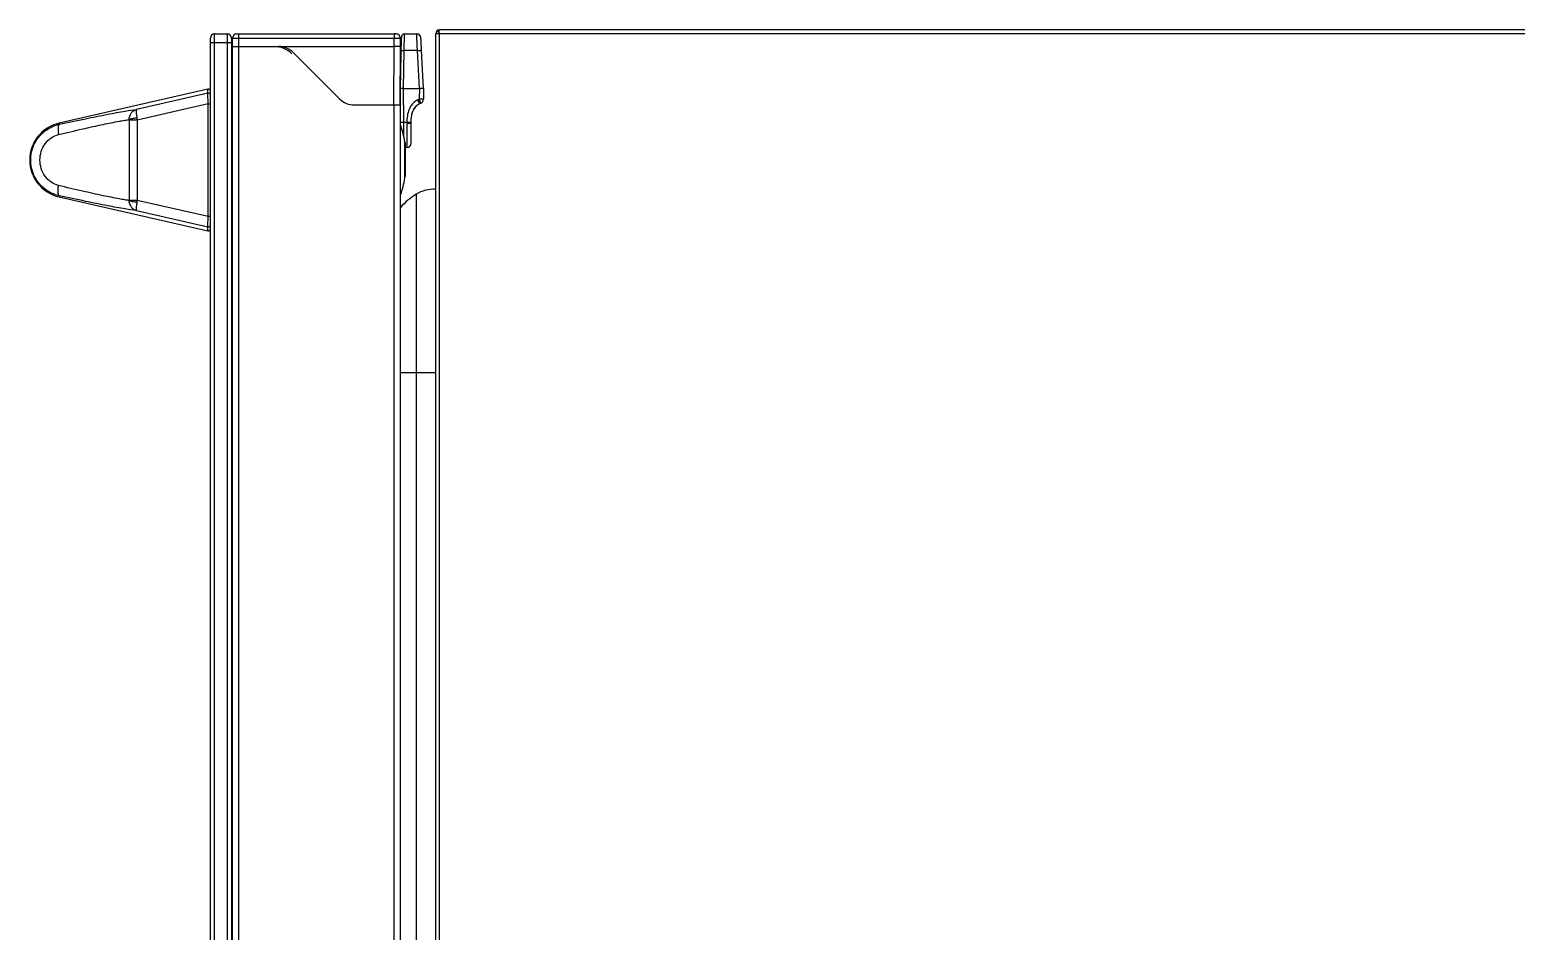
# Model space of a CAD drawing. Header units: millimetres. Extents: x 406 to 4339, y 342 to 2993.
# Drawn here: x 1630.4 to 1984.2, y 1761.3 to 1975.8 of the extents above; entities that cross this region are included whole.
import ezdxf

# ---------------------------------------------------------------- set-up
doc = ezdxf.new("R2010")
doc.units = ezdxf.units.MM
doc.header["$LTSCALE"] = 256.666667
doc.layers.get('0').update_dxf_attribs({"linetype": 'CONTINUOUS'})
doc.layers.add('ASSI', color=7, linetype='CONTINUOUS')
doc.layers.add('GEOM', color=7, linetype='CONTINUOUS')

msp = doc.modelspace()

# ---------------------------------------------------------------- linework, layer by layer
at = {"color": 9, "linetype": 'Continuous'}
for p, q in [((1674.38, 1630.77), (1674.38, 1974.77)), ((1677.38, 1974.77), (1677.38, 1630.77)), ((1727.93, 1574.67), (1727.93, 1974.87)), ((1727.93, 1974.87), (2276.13, 1974.87)), ((1673.38, 1972.77), (1678.38, 1972.77)), ((1672.77, 1960.67), (1655.81, 1956.8)), ((1672.77, 1960.67), (1672.77, 1961.63)), ((1672.88, 1958.14), (1672.77, 1960.67)), ((1672.88, 1958.14), (1655.98, 1954.28)), ((1672.88, 1931.4), (1672.88, 1958.14)), ((1672.88, 1958.14), (1673.38, 1958.14)), ((1637.37, 1953.54), (1637.43, 1953.27)), ((1654.05, 1954.28), (1654.05, 1935.26)), ((1655.98, 1954.28), (1654.05, 1954.28)), ((1655.98, 1954.28), (1655.98, 1935.26)), ((1637.37, 1935.99), (1637.43, 1936.26)), ((1722.33, 1936.61), (1722.33, 1699.27)), ((1654.05, 1935.26), (1655.98, 1935.26)), ((1655.81, 1932.73), (1672.77, 1928.86)), ((1655.98, 1935.26), (1672.88, 1931.4)), ((1672.77, 1928.86), (1672.88, 1931.4)), ((1672.77, 1927.91), (1672.77, 1928.86)), ((1672.88, 1931.4), (1673.38, 1931.4)), ((1727.03, 1894.14), (1718.63, 1894.14))]:
    msp.add_line(p, q, dxfattribs=at)
at = {"color": 7, "linetype": 'Continuous'}
for p, q in [((1674.38, 1974.77), (1677.38, 1974.77)), ((1717.59, 1974.77), (1717.09, 1974.77)), ((1722.91, 1974.66), (1722.75, 1974.72)), ((1723.07, 1974.56), (1722.91, 1974.66)), ((1723.21, 1974.44), (1723.07, 1974.56)), ((1723.31, 1974.3), (1723.21, 1974.44)), ((1727.37, 1974.87), (1727.03, 1974.87)), ((1727.03, 1574.67), (1727.03, 1974.77)), ((1727.37, 1975.58), (1727.83, 1974.99)), ((1727.37, 1974.87), (1727.93, 1974.87)), ((1727.83, 1974.87), (1727.83, 1975.77)), ((2276.23, 1975.77), (1727.83, 1975.77)), ((1673.38, 1631.77), (1673.38, 1973.77)), ((1678.38, 1973.77), (1678.38, 1631.77)), ((1678.38, 1971.77), (1678.63, 1971.77)), ((1678.63, 1633.77), (1678.63, 1971.77)), ((1678.63, 1633.77), (1678.63, 1971.77)), ((1680.13, 1971.77), (1689.61, 1971.77)), ((1723.38, 1974.17), (1723.31, 1974.3)), ((1723.43, 1974.04), (1723.38, 1974.17)), ((1723.45, 1973.94), (1723.43, 1974.04)), ((1704.11, 1959.33), (1693.14, 1970.3)), ((1718.63, 1634.27), (1718.63, 1970.37)), ((1672.77, 1961.63), (1637.37, 1953.54)), ((1707.65, 1957.87), (1718.63, 1957.87)), ((1721.48, 1956.12), (1721.77, 1956.8)), ((1721.5, 1956.17), (1721.8, 1956.86)), ((1721.77, 1956.8), (1722.16, 1957.38)), ((1721.8, 1956.86), (1722.21, 1957.45)), ((1722.16, 1957.38), (1722.4, 1957.63)), ((1722.21, 1957.45), (1722.67, 1957.88)), ((1723.17, 1958.19), (1723.49, 1958.33)), ((1721.28, 1955.37), (1721.29, 1955.39)), ((1721.29, 1955.39), (1721.5, 1956.17)), ((1721.36, 1955.68), (1721.48, 1956.12)), ((1637.37, 1935.99), (1672.77, 1927.91))]:
    msp.add_line(p, q, dxfattribs=at)
for centre, radius, start, end in [((1674.38, 1973.77), 1, 90, 180), ((1677.38, 1973.77), 1, 0, 90), ((1717.59, 1973.77), 1, 1, 90), ((1719.59, 1974.02), 0.75, 90, 178.999), ((1727.93, 1974.87), 0.9, 96.3797, 180), ((1688.53, 1965.77), 6, 45, 89.9997), ((1689.61, 1966.77), 5, 45, 90), ((1718.43, 1965.02), 0.25, 321.8903, 336.7537), ((1707.65, 1962.87), 5, 225, 270), ((1718.15, 1957.27), 0.5, 12.7804, 15.4513), ((1639.38, 1944.77), 9, 102.8697, 257.1303), ((1731.71, 1921.6), 17.7, 121.9959, 137.6942), ((1726.57, 1929.82), 8, 86.7054, 121.9959)]:
    msp.add_arc(centre, radius, start, end, dxfattribs=at)
at = {"color": 9, "linetype": 'Continuous'}
for centre, radius, start, end in [((1672.88, 1960.19), 0.5, 0.0336, 102.8639), ((1652, 1954.28), 2.05, 359.9852, 2.6986), ((1613.95, 1946.69), 42.71, 10.2384, 10.8757), ((1652, 1935.26), 2.05, 357.3016, 0.0146), ((1613.61, 1942.91), 43.06, 349.1269, 349.759), ((1672.88, 1929.35), 0.5, 257.1361, 359.9664)]:
    msp.add_arc(centre, radius, start, end, dxfattribs=at)
at = {"color": 7, "linetype": 'Continuous'}
for centre, start_param, end_param in [((1672.88, 1961.14), -1.570796, 0.224479), ((1672.88, 1928.39), -3.366071, -1.570796)]:
    msp.add_ellipse(centre, major_axis=(0, 0.5), ratio=0.999359, start_param=start_param, end_param=end_param, dxfattribs=at)
for points, knots in [([(1727.12, 1974.82), (1727.09, 1974.81), (1727.06, 1974.8), (1727.03, 1974.78), (1727.03, 1974.77)], [0, 0, 0, 0, 0.680679, 1, 1, 1, 1]), ([(1727.37, 1974.87), (1727.35, 1974.86), (1727.26, 1974.85), (1727.18, 1974.83), (1727.12, 1974.82)], [0, 0, 0, 0, 0.299271, 1, 1, 1, 1])]:
    msp.add_open_spline(points, degree=3, knots=knots, dxfattribs=at)
at = {"color": 9, "linetype": 'Continuous'}
for points, knots in [([(1637.43, 1953.27), (1639.49, 1953.72), (1643.33, 1954.54), (1648.55, 1955.59), (1652.62, 1956.34), (1654.91, 1956.71), (1655.81, 1956.8)], [0, 0, 0, 0, 0.337499, 0.628674, 0.85463, 1, 1, 1, 1]), ([(1654.05, 1954.37), (1654.04, 1954.92), (1654.3, 1955.76), (1655.07, 1956.52), (1655.56, 1956.74), (1655.81, 1956.8)], [0, 0, 0, 0, 0.51036, 0.758308, 1, 1, 1, 1]), ([(1655.81, 1956.8), (1655.78, 1956.79), (1655.74, 1956.72), (1655.7, 1956.51), (1655.7, 1956.1), (1655.77, 1955.48), (1655.85, 1955), (1655.9, 1954.74)], [0, 0, 0, 0, 0.03851, 0.101962, 0.313181, 0.623012, 1, 1, 1, 1]), ([(1637.43, 1936.26), (1636.49, 1936.47), (1634.64, 1937.21), (1632.41, 1939.19), (1630.95, 1941.81), (1630.44, 1944.77), (1630.95, 1947.73), (1632.41, 1950.35), (1634.64, 1952.32), (1636.49, 1953.07), (1637.43, 1953.27)], [0, 0, 0, 0, 0.123777, 0.248768, 0.374303, 0.5, 0.625697, 0.751232, 0.876223, 1, 1, 1, 1]), ([(1637.43, 1953.27), (1637.33, 1953.24), (1637.22, 1953.05), (1637.15, 1952.77), (1637.1, 1952.33), (1637.12, 1951.68), (1637.2, 1951.13), (1637.25, 1950.84)], [0, 0, 0, 0, 0.128582, 0.226402, 0.347518, 0.648711, 1, 1, 1, 1]), ([(1637.25, 1950.84), (1639.14, 1951.29), (1642.67, 1952.12), (1647.46, 1953.18), (1650.83, 1953.86), (1652.9, 1954.22), (1653.71, 1954.34), (1654.05, 1954.37)], [0, 0, 0, 0, 0.33966, 0.632077, 0.857549, 0.939947, 1, 1, 1, 1]), ([(1655.9, 1954.74), (1655.69, 1954.73), (1655.3, 1954.7), (1654.77, 1954.62), (1654.35, 1954.52), (1654.12, 1954.43), (1654.05, 1954.37)], [0, 0, 0, 0, 0.327647, 0.620383, 0.850845, 1, 1, 1, 1]), ([(1637.25, 1938.69), (1636.61, 1938.85), (1635.37, 1939.41), (1633.93, 1940.87), (1633.02, 1942.72), (1632.72, 1944.77), (1633.02, 1946.81), (1633.93, 1948.67), (1635.37, 1950.12), (1636.61, 1950.69), (1637.25, 1950.84)], [0, 0, 0, 0, 0.122574, 0.247591, 0.373646, 0.5, 0.626354, 0.752409, 0.877426, 1, 1, 1, 1]), ([(1637.43, 1936.26), (1637.33, 1936.29), (1637.22, 1936.49), (1637.15, 1936.76), (1637.1, 1937.2), (1637.12, 1937.86), (1637.2, 1938.4), (1637.25, 1938.69)], [0, 0, 0, 0, 0.128582, 0.226402, 0.347518, 0.64871, 1, 1, 1, 1]), ([(1654.05, 1935.16), (1653.71, 1935.19), (1652.9, 1935.31), (1650.83, 1935.67), (1647.46, 1936.36), (1642.67, 1937.42), (1639.14, 1938.24), (1637.25, 1938.69)], [0, 0, 0, 0, 0.060053, 0.142451, 0.367923, 0.66034, 1, 1, 1, 1]), ([(1655.81, 1932.73), (1654.91, 1932.83), (1652.62, 1933.19), (1648.55, 1933.94), (1643.33, 1934.99), (1639.49, 1935.81), (1637.43, 1936.26)], [0, 0, 0, 0, 0.14537, 0.371326, 0.662501, 1, 1, 1, 1]), ([(1655.81, 1932.73), (1655.56, 1932.79), (1655.07, 1933.01), (1654.3, 1933.77), (1654.04, 1934.62), (1654.05, 1935.16)], [0, 0, 0, 0, 0.241694, 0.489642, 1, 1, 1, 1]), ([(1654.05, 1935.16), (1654.12, 1935.1), (1654.35, 1935.01), (1654.77, 1934.91), (1655.3, 1934.83), (1655.69, 1934.8), (1655.9, 1934.79)], [0, 0, 0, 0, 0.149155, 0.379617, 0.672353, 1, 1, 1, 1]), ([(1655.9, 1934.79), (1655.85, 1934.53), (1655.77, 1934.06), (1655.7, 1933.44), (1655.7, 1933.02), (1655.74, 1932.81), (1655.78, 1932.74), (1655.81, 1932.73)], [0, 0, 0, 0, 0.376992, 0.686823, 0.898044, 0.9615, 1, 1, 1, 1])]:
    msp.add_open_spline(points, degree=3, knots=knots, dxfattribs=at)
at = {"layer": 'ASSI', "color": 3, "linetype": 'Continuous'}
msp.add_line((1678.63, 1971.77), (1680.13, 1971.77), dxfattribs=at)
at = {"layer": 'ASSI', "color": 9, "linetype": 'Continuous'}
for p, q in [((1680.13, 1633.77), (1680.13, 1971.77)), ((1719.69, 1940.45), (1719.69, 1949.08))]:
    msp.add_line(p, q, dxfattribs=at)
at = {"layer": 'ASSI', "color": 7, "linetype": 'Continuous'}
for p, q in [((1719.69, 1949.08), (1719.73, 1948.56)), ((1719.73, 1948.54), (1719.73, 1940.97)), ((1719.69, 1940.45), (1719.73, 1940.97))]:
    msp.add_line(p, q, dxfattribs=at)
for centre, radius, start, end in [((1639.38, 1944.77), 9, 102.8601, 257.1399), ((1695.06, 1944.77), 25, 9.9419, 19.5117), ((1695.06, 1944.77), 25, 340.4883, 350.0581)]:
    msp.add_arc(centre, radius, start, end, dxfattribs=at)
at = {"layer": 'GEOM', "color": 7, "linetype": 'Continuous'}
for p, q in [((1679.63, 1974.77), (1717.59, 1974.77)), ((1719.59, 1974.77), (1722.47, 1974.77)), ((1722.51, 1974.77), (1722.47, 1974.77)), ((1722.72, 1974.73), (1722.51, 1974.77)), ((1722.9, 1974.66), (1722.72, 1974.73)), ((1723.07, 1974.56), (1722.9, 1974.66)), ((1723.2, 1974.44), (1723.07, 1974.56)), ((1723.3, 1974.31), (1723.2, 1974.44)), ((1678.63, 1971.77), (1678.63, 1973.77)), ((1678.63, 1971.77), (1680.13, 1971.77)), ((1689.61, 1971.77), (1717.13, 1971.77)), ((1718.51, 1957.87), (1718.63, 1971.77)), ((1718.63, 1971.77), (1718.59, 1973.78)), ((1718.63, 1961.77), (1718.84, 1974.03)), ((1723.38, 1974.17), (1723.3, 1974.31)), ((1723.43, 1974.04), (1723.38, 1974.17)), ((1723.45, 1973.94), (1723.43, 1974.04)), ((1723.46, 1973.87), (1723.45, 1973.94)), ((1723.47, 1973.81), (1723.46, 1973.87)), ((1723.48, 1973.75), (1723.47, 1973.81)), ((1723.48, 1973.68), (1723.48, 1973.75)), ((1723.49, 1973.59), (1723.48, 1973.68)), ((1723.5, 1973.49), (1723.49, 1973.59)), ((1723.51, 1973.25), (1723.5, 1973.49)), ((1723.52, 1973.11), (1723.51, 1973.25)), ((1723.54, 1972.76), (1723.52, 1973.11)), ((1723.57, 1972.35), (1723.54, 1972.76)), ((1723.61, 1971.62), (1723.57, 1972.35)), ((1723.65, 1970.87), (1723.61, 1971.62)), ((1724.12, 1961.77), (1723.65, 1970.87)), ((1718.66, 1952.99), (1718.63, 1961.77)), ((1719.38, 1961.77), (1723.12, 1961.77)), ((1724.12, 1961.77), (1724.08, 1959.23)), ((1721.48, 1956.12), (1721.77, 1956.8)), ((1721.5, 1956.17), (1721.8, 1956.86)), ((1721.77, 1956.8), (1722.16, 1957.38)), ((1721.8, 1956.86), (1722.21, 1957.45)), ((1722.16, 1957.38), (1722.63, 1957.85)), ((1722.21, 1957.45), (1722.7, 1957.91)), ((1722.63, 1957.85), (1722.67, 1957.88)), ((1722.7, 1957.91), (1723.17, 1958.19)), ((1722.89, 1958.02), (1723.08, 1958.15)), ((1723.17, 1958.19), (1723.49, 1958.33)), ((1721.13, 1953.73), (1721.17, 1954.54)), ((1721.13, 1948.77), (1721.13, 1953.73)), ((1721.13, 1953.68), (1721.13, 1953.73)), ((1721.13, 1953.55), (1721.13, 1953.68)), ((1721.17, 1954.54), (1721.29, 1955.39)), ((1721.29, 1955.39), (1721.5, 1956.17)), ((1721.36, 1955.68), (1721.48, 1956.12)), ((1719.73, 1947.77), (1720.13, 1947.77))]:
    msp.add_line(p, q, dxfattribs=at)
at = {"layer": 'GEOM', "color": 9, "linetype": 'Continuous'}
for p, q in [((1680.13, 1971.77), (1680.13, 1974.77)), ((1717.09, 1974.77), (1717.09, 1973.78)), ((1719.53, 1970.84), (1719.59, 1974.77)), ((1680.13, 1973.78), (1717.09, 1973.78)), ((1717.01, 1957.87), (1717.13, 1971.77)), ((1717.13, 1971.77), (1717.09, 1973.78)), ((1719.38, 1961.77), (1719.53, 1970.84)), ((1722.65, 1970.84), (1719.53, 1970.84)), ((1723.12, 1961.77), (1722.65, 1970.84)), ((1718.61, 1970.37), (1718.63, 1970.37)), ((1719.41, 1953.74), (1719.38, 1961.77)), ((1723.12, 1961.77), (1723.08, 1959.24)), ((1717.13, 1647.67), (1717.13, 1957.87)), ((1718.63, 1959.47), (1718.52, 1959.47)), ((1719.41, 1953.74), (1720.13, 1953.74)), ((1719.42, 1950.27), (1719.41, 1953.74)), ((1720.13, 1953.45), (1720.13, 1947.77)), ((1721.13, 1953.73), (1721.13, 1953.73))]:
    msp.add_line(p, q, dxfattribs=at)
at = {"layer": 'GEOM', "color": 7, "linetype": 'Continuous'}
for centre, radius, start, end in [((1679.63, 1973.77), 1, 90.0002, 180), ((1717.59, 1973.77), 1, 1, 90), ((1719.59, 1974.02), 0.75, 90, 178.999), ((1722.46, 1973.77), 1, 3.0018, 89.5443), ((1718.43, 1965.02), 0.25, 321.8903, 359.0038), ((1718.15, 1957.27), 0.5, 0.25, 15.4513), ((1723.08, 1959.24), 1, 294.2786, 359.0058), ((1720.13, 1948.77), 1, 270, 360)]:
    msp.add_arc(centre, radius, start, end, dxfattribs=at)
at = {"layer": 'GEOM', "color": 9, "linetype": 'Continuous'}
for centre, radius, start, end in [((1716.5, 1957.26), 2.15, 0.2255, 7.6712), ((1794.4, 1801.01), 173.56, 114.2649, 114.3815), ((1742.74, 1953.45), 22.61, 179.267, 179.993)]:
    msp.add_arc(centre, radius, start, end, dxfattribs=at)
for points, knots in [([(1722.65, 1970.84), (1722.64, 1971.09), (1722.62, 1971.6), (1722.59, 1972.33), (1722.56, 1973), (1722.54, 1973.58), (1722.52, 1974.01), (1722.5, 1974.29), (1722.49, 1974.46), (1722.48, 1974.58), (1722.48, 1974.68), (1722.47, 1974.73), (1722.47, 1974.77), (1722.46, 1974.77)], [0, 0, 0, 0, 0.195851, 0.383692, 0.556476, 0.707714, 0.831723, 0.88201, 0.923839, 0.956802, 0.980603, 0.995016, 1, 1, 1, 1]), ([(1678.63, 1973.77), (1678.63, 1973.77), (1678.64, 1973.77), (1678.66, 1973.77), (1678.7, 1973.77), (1678.74, 1973.77), (1678.81, 1973.77), (1678.92, 1973.78), (1679.08, 1973.78), (1679.3, 1973.78), (1679.66, 1973.78), (1679.94, 1973.78), (1680.13, 1973.78)], [0, 0, 0, 0, 0.004954, 0.019386, 0.043253, 0.076319, 0.118282, 0.168726, 0.293067, 0.44457, 0.617415, 1, 1, 1, 1]), ([(1717.09, 1973.78), (1717.28, 1973.79), (1717.56, 1973.79), (1717.91, 1973.79), (1718.14, 1973.79), (1718.3, 1973.79), (1718.41, 1973.79), (1718.47, 1973.79), (1718.52, 1973.79), (1718.56, 1973.79), (1718.58, 1973.78), (1718.59, 1973.79), (1718.59, 1973.78)], [0, 0, 0, 0, 0.382583, 0.555423, 0.70692, 0.831259, 0.881702, 0.923666, 0.956733, 0.980603, 0.995042, 1, 1, 1, 1]), ([(1718.78, 1970.84), (1718.78, 1970.84), (1718.82, 1970.83), (1718.85, 1970.84), (1718.92, 1970.84), (1719.01, 1970.84), (1719.12, 1970.84), (1719.3, 1970.84), (1719.44, 1970.84), (1719.53, 1970.84)], [0, 0, 0, 0, 0.019526, 0.07648, 0.168879, 0.293232, 0.44466, 0.617436, 1, 1, 1, 1]), ([(1722.65, 1970.84), (1722.78, 1970.84), (1722.96, 1970.85), (1723.2, 1970.86), (1723.35, 1970.87), (1723.47, 1970.87), (1723.56, 1970.88), (1723.61, 1970.87), (1723.65, 1970.88), (1723.65, 1970.87)], [0, 0, 0, 0, 0.382606, 0.555381, 0.706798, 0.83114, 0.923527, 0.980475, 1, 1, 1, 1]), ([(1718.63, 1964.28), (1718.64, 1964.28), (1718.65, 1964.27), (1718.67, 1964.28), (1718.67, 1964.28)], [0, 0, 0, 0, 0.747834, 1, 1, 1, 1]), ([(1722.76, 1959.09), (1722.28, 1958.88), (1721.43, 1958.22), (1720.61, 1956.85), (1720.21, 1955.32), (1720.14, 1954.27), (1720.13, 1953.74)], [0, 0, 0, 0, 0.249175, 0.498991, 0.749327, 1, 1, 1, 1]), ([(1724.08, 1959.23), (1724.08, 1959.23), (1724.04, 1959.22), (1724, 1959.23), (1723.9, 1959.22), (1723.78, 1959.23), (1723.63, 1959.23), (1723.39, 1959.23), (1723.21, 1959.24), (1723.08, 1959.24)], [0, 0, 0, 0, 0.019319, 0.076313, 0.168736, 0.293128, 0.444586, 0.617387, 1, 1, 1, 1]), ([(1718.66, 1953.74), (1718.66, 1953.74), (1718.69, 1953.75), (1718.72, 1953.74), (1718.8, 1953.74), (1718.89, 1953.74), (1719, 1953.74), (1719.18, 1953.74), (1719.32, 1953.74), (1719.41, 1953.74)], [0, 0, 0, 0, 0.019256, 0.076153, 0.168555, 0.292945, 0.444433, 0.617283, 1, 1, 1, 1]), ([(1721.13, 1953.73), (1721.12, 1953.73), (1721.09, 1953.73), (1721.04, 1953.73), (1720.95, 1953.73), (1720.77, 1953.73), (1720.49, 1953.74), (1720.26, 1953.74), (1720.13, 1953.74)], [0, 0, 0, 0, 0.021292, 0.07959, 0.172705, 0.297177, 0.620043, 1, 1, 1, 1]), ([(1721.13, 1953.51), (1721.13, 1953.5), (1721.09, 1953.49), (1721.04, 1953.48), (1720.95, 1953.48), (1720.83, 1953.47), (1720.67, 1953.46), (1720.44, 1953.46), (1720.25, 1953.45), (1720.13, 1953.45)], [0, 0, 0, 0, 0.021664, 0.079147, 0.171593, 0.295706, 0.446692, 0.618879, 1, 1, 1, 1])]:
    msp.add_open_spline(points, degree=3, knots=knots, dxfattribs=at)
at = {"layer": 'GEOM', "color": 7, "linetype": 'Continuous'}
for points, knots in [([(1718.63, 1971.77), (1718.48, 1971.77), (1717.98, 1971.77), (1717.48, 1971.77), (1717.13, 1971.77)], [0, 0, 0, 0, 0.29288, 1, 1, 1, 1]), ([(1719.38, 1961.77), (1719.28, 1961.77), (1719.03, 1961.77), (1718.78, 1961.77), (1718.63, 1961.77)], [0, 0, 0, 0, 0.382731, 1, 1, 1, 1]), ([(1724.12, 1961.77), (1724.22, 1961.77), (1723.46, 1961.77), (1723.36, 1961.77), (1723.12, 1961.77)], [0, 0, 0, 0, 0.291528, 1, 1, 1, 1])]:
    msp.add_open_spline(points, degree=3, knots=knots, dxfattribs=at)
at = {"layer": 'GEOM', "color": 9, "linetype": 'Continuous'}
for points in [[(1718.63, 1964.49), (1718.66, 1964.43), (1718.67, 1964.35), (1718.67, 1964.28)], [(1723.17, 1958.19), (1723.03, 1958.49), (1722.9, 1958.79), (1722.76, 1959.09)], [(1723.49, 1958.33), (1723.35, 1958.63), (1723.22, 1958.94), (1723.08, 1959.24)]]:
    msp.add_open_spline(points, degree=3, dxfattribs=at)

doc.saveas('drawing.dxf')
